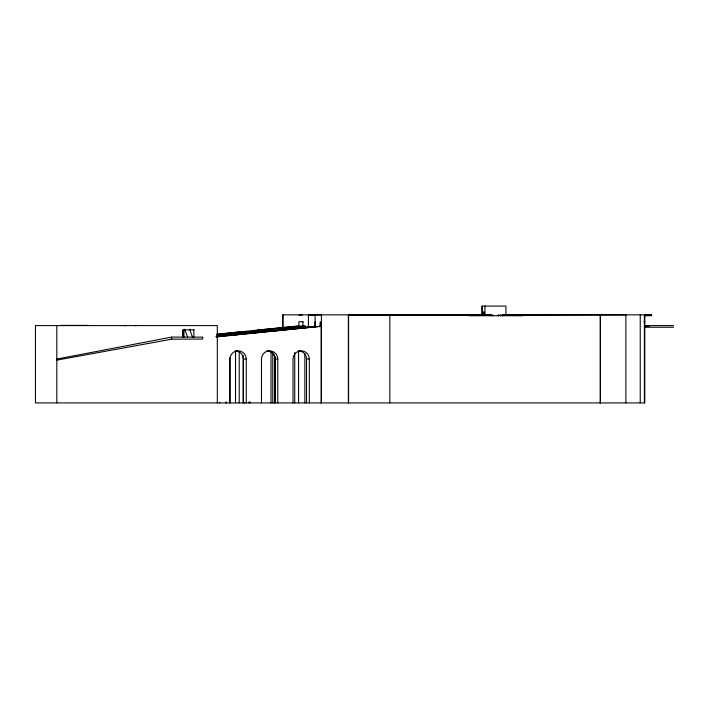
<?xml version="1.0" encoding="UTF-8"?>
<svg xmlns="http://www.w3.org/2000/svg" width="709" height="709" viewBox="0 0 709 709"><rect width="100%" height="100%" fill="white"/><g stroke="black" fill="none" stroke-linecap="round" stroke-linejoin="round"><path stroke-width="1.06" d="M124.678 325.75L125.378 325.599M56.817 359.055L171.667 337.112L202.721 337.112L202.721 339.035L171.667 339.194L56.817 360.145M258.085 332.565L258.785 332.53M216.192 336.314L274.525 330.403M272.788 330.571L251.739 332.689M216.715 334.24L296.451 326.149L305.375 326.149L305.375 328.338M216.848 334.462L240.635 331.812M298.684 326.149L257.039 330.146M303.142 326.149L281.526 328.568M305.375 326.149L216.945 334.896M248.965 332.964L250.117 332.849M274.427 330.412L315.558 326.273L315.248 321.868L315.248 326.255M280.215 329.8L315.558 326.273M216.245 336.784L320.158 326.344M216.139 336.899L321.186 326.344L321.186 402.925M216.715 336.208L244.126 333.46M301.121 328.329L301.83 328.294M284.894 329.969L285.594 329.933M276.111 330.748L276.811 330.713M254.584 333.017L255.293 332.982M235.618 334.932L236.319 334.896M651.704 314.849L502.521 314.849L502.521 315.727M299.021 315.177L302.566 314.849M308.495 315.177L320.619 314.849M348.589 315.177L493.118 315.177L493.118 315.727M651.482 315.177L644.596 314.849M644.809 315.727L651.704 315.727M303.062 321.762L298.888 321.762L298.888 326.149M643.94 321.762L644.809 321.762M61.009 325.36L87.881 325.36M644.765 325.599L673.55 325.599M644.348 326.149L648.939 326.149M319.812 326.344L320.22 321.957L320.769 321.957L321.186 326.344M644.348 327.248L673.55 327.248M194.169 329.862L182.86 329.862L182.86 337.112M235.273 350.822A8.224 8.153 -90 0 1 243.426 359.055L246.253 359.055L246.253 402.925M266.814 350.822A8.224 8.153 -90 0 1 274.977 359.055L277.795 359.055L277.795 402.925M298.356 350.822A8.224 8.153 -90 0 1 306.518 359.055L309.337 359.055L309.337 402.925M135.242 325.599L135.942 325.75M264.032 330.341L233.5 333.443M189.631 329.215L192.52 337.112M184.712 329.215L187.601 337.112M648.886 325.599L648.886 326.149M644.809 314.849L644.809 402.925L35.45 402.925L35.45 325.599L217.308 325.599L217.308 402.925M644.392 315.177L644.392 402.925M640.236 314.849L640.236 402.925M625.896 314.849L625.896 402.925M625.71 314.849L497.851 315.177L497.851 315.727M600.452 314.849L600.452 402.925M600.231 314.849L600.231 402.925M522.755 314.849L522.755 315.727L469.34 315.727L469.34 314.849M521.797 314.849L521.797 315.727M505.942 315.177L505.942 306.075L481.863 306.075L481.863 315.177M502.743 314.849L502.743 315.727M500.581 315.177L500.581 315.727M498.657 315.177L498.657 315.727M492.268 315.177L492.268 315.727M490.956 315.727L490.956 314.849L282.59 314.849L282.59 328.063M490.85 314.849L490.85 315.727M484.956 306.075L484.956 315.177M484.034 315.177L484.034 311.889L483.237 311.889L483.237 315.177M482.324 306.075L482.324 315.177M470.297 314.849L470.297 315.727M389.817 314.849L389.817 402.925M348.589 314.849L348.589 402.925M348.349 314.849L348.349 402.925M321.407 314.849L321.407 402.925M315.08 314.849L315.08 326.964M308.406 314.849L308.406 326.964M306.518 359.055L306.518 402.925M304.861 353.631L304.861 402.925M302.973 321.762L302.973 326.149M298.569 351.132L298.569 402.925M294.731 352.479L294.731 402.925M293.021 402.925L293.021 359.055A8.224 8.153 -90 0 1 301.183 350.822A8.224 8.153 -90 0 1 309.337 359.055M283.068 314.849L283.068 328.338M275.447 356.716L275.447 402.925M274.977 359.055L274.977 402.925M274.525 354.58L274.525 402.925M272.788 352.497L272.788 402.925M271.024 351.54L271.024 402.925M261.479 402.925L261.479 359.055A8.224 8.153 -90 0 1 269.633 350.822A8.224 8.153 -90 0 1 277.795 359.055M249.949 401.843L249.949 402.925M249.027 401.932L249.027 402.925M244.126 402.455L244.126 402.925M243.426 359.055L243.426 402.925M243.152 355.475L243.152 402.925M239.217 351.469L239.217 402.925M235.521 350.778L235.521 402.925M229.938 402.925L229.938 359.055A8.224 8.153 -90 0 1 238.091 350.822A8.224 8.153 -90 0 1 246.253 359.055M229.849 357.921L229.849 402.925M226.251 402.083L226.251 402.925M225.905 402.092L225.905 402.925M219.604 402.163L219.604 402.925M193.823 329.862L193.885 337.112M183.994 329.437L183.994 337.112M183.409 337.112L183.409 330.509L182.957 330.509L182.957 337.112M183.197 329.862L183.197 337.112M171.667 337.112L171.667 339.194M56.817 325.599L56.817 402.925"/></g></svg>
